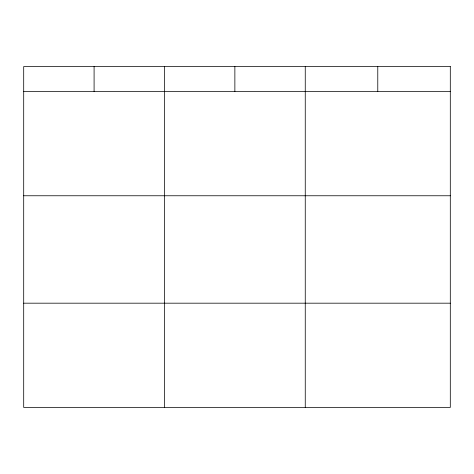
<?xml version="1.0" encoding="UTF-8"?>
<svg xmlns="http://www.w3.org/2000/svg" width="474" height="474" viewBox="0 0 474 474"><rect width="100%" height="100%" fill="white"/><g stroke="black" fill="none" stroke-linecap="round" stroke-linejoin="round"><path stroke-width="0.71" d="M23.7 91.5L450.3 91.5M23.7 195.762L450.3 195.762M23.7 303.182L450.3 303.182M377.778 66.556L377.778 91.5M305.256 66.556L305.256 407.444M234.867 66.556L234.867 91.5M164.478 66.556L164.478 407.444M94.089 66.556L94.089 91.5M450.3 66.556L23.7 66.556L23.7 407.444L450.3 407.444L450.3 66.556"/></g></svg>
